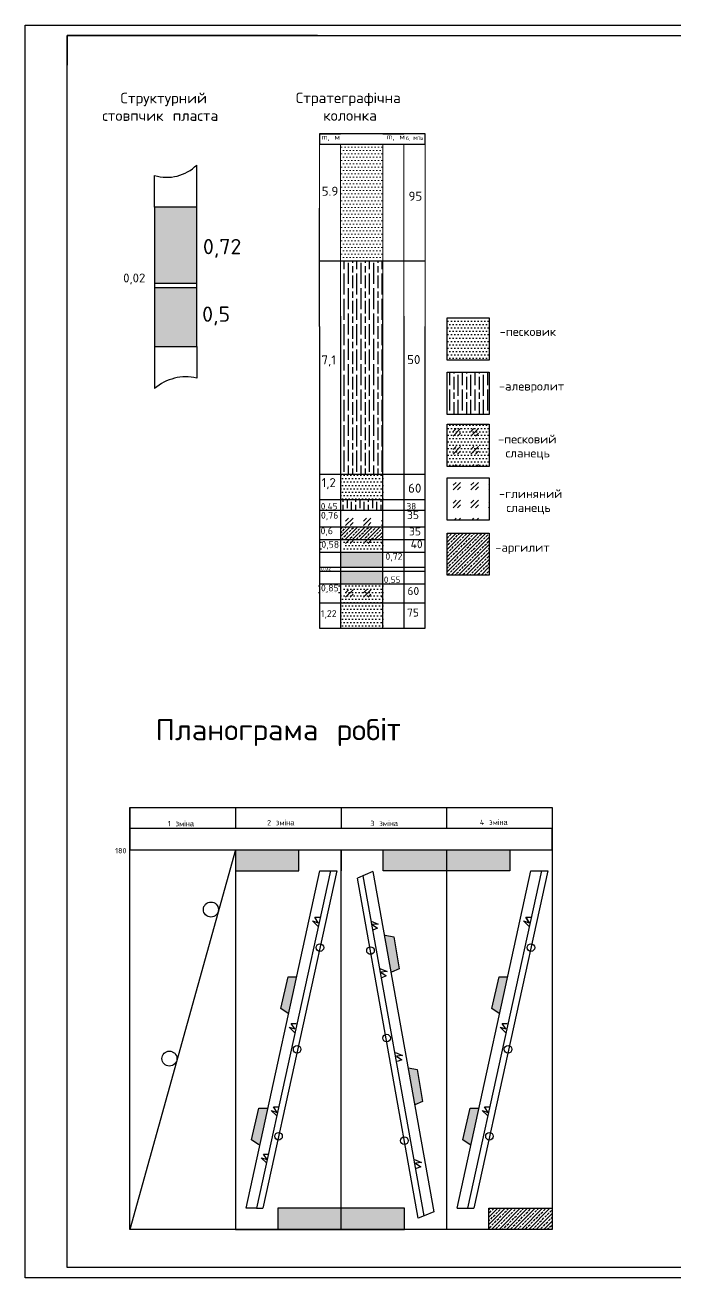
# Model space of a CAD drawing. Header units: millimetres. Extents: x 71 to 912, y 29 to 623.
# Drawn here: x 71 to 379, y 29 to 623 of the extents above; entities that cross this region are included whole.
import ezdxf

# ---------------------------------------------------------------- set-up
doc = ezdxf.new("R2010")
doc.units = ezdxf.units.MM
doc.layers.get('0').update_dxf_attribs({"lineweight": 9})
for name, color, linetype, lineweight in [('KORPUS', 6, 'Continuous', 9), ('osnovni', 90, 'Continuous', 30), ('Заповнення породою простору', 210, 'Continuous', 30), ('Рамка', 7, 'Continuous', 9), ('Структурний стовпчик', 10, 'Continuous', 30)]:
    doc.layers.add(name, color=color, linetype=linetype, lineweight=lineweight)
doc.styles.get("Standard").update_dxf_attribs({"font": 'txt.shx'})
pattern_1 = [(0, (27.3681, -80.9858), (0.79375, 1.5875), [0, -1.5875])]
pattern_2 = [(45, (27.368, -80.986), (8.48528, -9e-16), [5, -7]), (45, (29.4894, -80.986), (8.48528, -9e-16), [2, -10]), (45, (27.368, -78.8645), (8.48528, -9e-16), [2, -10])]
pattern_3 = [(45, (-226.4149, 0.664), (-1.767767, 1.767767), []), (45, (-224.6499, 0.664), (-1.767767, 1.767767), [1.2, -0.5])]

msp = doc.modelspace()

# ---------------------------------------------------------------- hatches: boundary and pattern name
at = {"layer": 'KORPUS'}
h = msp.add_hatch(dxfattribs=at)
h.set_pattern_fill('DOTS', color=0)
h.paths.add_polyline_path([(240.148, 566.486), (220.148, 566.486), (220.148, 566.232), (220.148, 511.242), (240.148, 511.242)])
at = {"layer": 'osnovni'}
h = msp.add_hatch(dxfattribs=at)
h.set_pattern_fill('JIS_STN_2.5', color=0)
h.set_pattern_definition(pattern_3)
h.paths.add_polyline_path([(220.358, 62.059), (190.416, 62.059), (190.416, 52.06), (220.358, 52.06)])
h.paths.add_polyline_path([(250.416, 62.059), (220.358, 62.059), (220.358, 52.06), (250.358, 52.06)])
h.paths.add_polyline_path([(200.358, 232.06), (170.358, 232.06), (170.358, 222.06), (200.358, 222.06)])
h.paths.add_polyline_path([(270.358, 232.06), (240.358, 232.06), (240.358, 222.06), (270.358, 222.06)])
h.paths.add_polyline_path([(300.358, 232.06), (270.358, 232.06), (270.358, 222.06), (300.358, 222.06)])
h = msp.add_hatch(color=0, dxfattribs=at)
h.dxf.hatch_style = 1
h.paths.add_polyline_path([(185.722, 109.435), (181.476, 109.435), (178.011, 94.44), (181.878, 91.865)])
h.paths.add_polyline_path([(191.878, 156.764), (195.541, 154.325), (199.355, 171.759), (195.343, 171.759)])
h.paths.add_polyline_path([(256.455, 127.819), (252.137, 128.671), (255.285, 111.104), (258.992, 112.639)])
h.paths.add_polyline_path([(245.418, 190.706), (240.859, 191.605), (244.032, 173.901), (247.955, 175.526)])
h.paths.add_polyline_path([(291.832, 156.764), (295.495, 154.325), (299.308, 171.759), (295.296, 171.759)])
h.paths.add_polyline_path([(278.119, 94.44), (281.851, 91.955), (285.675, 109.435), (281.584, 109.435)])
h = msp.add_hatch(dxfattribs=at)
h.set_pattern_fill('JIS_STN_2.5', color=0)
h.set_pattern_definition(pattern_3)
h.paths.add_polyline_path([(290.358, 62.06), (290.358, 52.06), (320.358, 52.06), (320.358, 62.06)])
at = {"layer": 'Заповнення породою простору'}
h = msp.add_hatch(color=0, dxfattribs=at)
h.dxf.hatch_style = 1
h.paths.add_polyline_path([(152.011, 536.649), (132.011, 536.649), (132.011, 500.649), (152.011, 500.649)])
h.paths.add_polyline_path([(152.011, 498.649), (132.011, 498.649), (132.011, 470.649), (152.011, 470.649)])
h = msp.add_hatch(dxfattribs=at)
h.set_pattern_fill('GOST_WOOD', color=0)
h.set_pattern_definition([(90, (229.883, 500.2584), (6, -4e-16), [10, -2]), (90, (231.883, 498.2584), (6, -4e-16), [6, -1.5, 3, -1.5]), (90, (233.883, 495.2584), (6, -4e-16), [10, -2])])
h.paths.add_polyline_path([(240.148, 511.242), (220.148, 511.242), (220.148, 485.074), (220.148, 410.074), (240.148, 410.074), (240.148, 485.074)])
h.paths.add_polyline_path([(240.148, 410.074), (220.148, 410.074)], flags=17)
h.paths.add_polyline_path([(290.6, 458.38), (270.6, 458.38), (270.6, 438.38), (290.6, 438.38)])
h = msp.add_hatch(dxfattribs=at)
h.set_pattern_fill('DOTS', color=0)
h.set_pattern_definition(pattern_1)
h.paths.add_polyline_path([(290.6, 484.158), (270.6, 484.158), (270.6, 464.158), (290.6, 464.158)])
h = msp.add_hatch(dxfattribs=at)
h.set_pattern_fill('DOTS', color=0)
h.set_pattern_definition(pattern_1)
h.paths.add_polyline_path([(240.148, 349.074), (220.148, 349.074), (220.148, 337.074), (240.148, 337.074)])
h.paths.add_polyline_path([(240.148, 420.074), (220.148, 420.074)])
h.paths.add_polyline_path([(240.148, 410.074), (220.148, 410.074), (220.148, 398.074), (240.148, 398.074)])
h.paths.add_polyline_path([(240.148, 379.074), (220.148, 379.074), (220.148, 373.074), (240.148, 373.074)])
h.paths.add_polyline_path([(240.148, 358.074), (220.148, 358.074), (220.148, 349.074), (240.148, 349.074)])
h.paths.add_polyline_path([(210.068, 453.998), (221.821, 453.998)])
h.paths.add_polyline_path([(210.085, 373.691), (221.642, 373.691), (221.642, 379.335), (210.085, 379.335)])
h.paths.add_polyline_path([(209.895, 353.038), (221.452, 353.038), (221.452, 358.682), (209.895, 358.682)])
h = msp.add_hatch(dxfattribs=at)
h.set_pattern_fill('GOST_GLASS', color=0)
h.set_pattern_definition(pattern_2)
h.paths.add_polyline_path([(240.148, 393.074), (220.148, 393.074), (220.148, 385.074), (240.148, 385.074)])
h.paths.add_polyline_path([(240.148, 379.074), (220.148, 379.074), (220.148, 373.074), (240.148, 373.074)])
h.paths.add_polyline_path([(290.6, 408.319), (270.6, 408.319), (270.6, 388.319), (290.6, 388.319)])
h.paths.add_polyline_path([(290.6, 433.723), (270.6, 433.723), (270.6, 413.723), (290.6, 413.723)])
h.paths.add_polyline_path([(209.895, 387.522), (221.452, 387.522), (221.452, 393.166), (209.895, 393.166)], flags=9)
h.paths.add_polyline_path([(210.085, 373.691), (221.642, 373.691), (221.642, 379.335), (210.085, 379.335)], flags=9)
h = msp.add_hatch(dxfattribs=at)
h.set_pattern_fill('DOTS', color=0)
h.set_pattern_definition(pattern_1)
h.paths.add_polyline_path([(290.6, 433.723), (270.6, 433.723), (270.6, 413.723), (290.6, 413.723)])
h = msp.add_hatch(dxfattribs=at)
h.set_pattern_fill('GOST_WOOD', color=0)
h.set_pattern_definition([(90, (27.368, -80.986), (6, -4e-16), [10, -2]), (90, (29.368, -82.986), (6, -4e-16), [6, -1.5, 3, -1.5]), (90, (31.368, -85.986), (6, -4e-16), [10, -2])])
h.paths.add_polyline_path([(240.148, 398.074), (220.148, 398.074), (220.148, 393.074), (240.148, 393.074)])
h = msp.add_hatch(dxfattribs=at)
h.set_pattern_fill('JIS_STN_2.5', color=0)
h.set_pattern_definition([(45, (27.368, -80.9858), (-1.767767, 1.767767), []), (45, (29.133, -80.9858), (-1.767767, 1.767767), [1.2, -0.5])])
h.paths.add_polyline_path([(240.148, 385.074), (220.148, 385.074), (220.148, 379.074), (240.148, 379.074)])
h.paths.add_polyline_path([(290.6, 382.167), (270.6, 382.167), (270.6, 362.167), (290.6, 362.167)])
h = msp.add_hatch(color=0, dxfattribs=at)
h.dxf.hatch_style = 1
h.paths.add_polyline_path([(240.148, 373.074), (220.148, 373.074), (220.148, 366.074), (240.148, 366.074)])
h.paths.add_polyline_path([(240.148, 364.074), (220.148, 364.074), (220.148, 358.074), (240.148, 358.074)])
h = msp.add_hatch(dxfattribs=at)
h.set_pattern_fill('GOST_GLASS', color=0)
h.set_pattern_definition(pattern_2)
h.paths.add_polyline_path([(240.148, 358.074), (220.148, 358.074), (220.148, 349.074), (240.148, 349.074)])
h.paths.add_polyline_path([(209.895, 353.038), (221.452, 353.038), (221.452, 358.682), (209.895, 358.682)], flags=9)

# ---------------------------------------------------------------- linework, layer by layer
at = {"color": 0, "lineweight": 30}
for p, q in [((70.667, 29.015), (70.667, 623.015)), ((70.667, 623.015), (911.667, 623.015)), ((90.667, 34.015), (90.667, 618.015)), ((90.667, 618.015), (90.667, 618.015)), ((90.667, 618.015), (906.667, 618.015)), ((90.667, 618.015), (906.667, 618.015)), ((90.667, 34.015), (90.667, 618.015)), ((209.26, 618.015), (90.667, 618.015)), ((90.667, 618.015), (90.667, 604.015)), ((906.667, 34.015), (90.667, 34.015)), ((906.667, 34.015), (90.667, 34.015)), ((911.667, 29.015), (70.667, 29.015))]:
    msp.add_line(p, q, dxfattribs=at)
at = {"color": 0}
for p in [(70.667, 29.015), (90.667, 29.015)]:
    msp.add_line(p, (90.667, 29.015), dxfattribs=at)
at = {"layer": 'KORPUS', "color": 0}
for p, q in [((210.148, 566.486), (210.148, 536.226)), ((220.148, 566.232), (220.148, 566.486)), ((220.148, 485.074), (220.148, 566.232)), ((240.148, 485.074), (240.148, 566.486)), ((250.148, 485.074), (250.148, 566.486)), ((260.148, 566.486), (260.148, 480.074))]:
    msp.add_line(p, q, dxfattribs=at)
at = {"layer": 'osnovni', "color": 0}
for p, q in [((210.148, 480.074), (210.148, 536.226)), ((120.358, 252.06), (320.358, 252.06)), ((120.358, 252.06), (170.358, 252.06)), ((120.358, 52.06), (120.358, 252.06)), ((120.358, 252.06), (170.358, 252.06)), ((120.358, 252.06), (120.358, 232.06)), ((170.358, 252.06), (170.358, 242.06)), ((220.358, 252.06), (270.358, 252.06)), ((220.358, 252.06), (220.358, 252.06)), ((220.358, 252.06), (220.358, 242.06)), ((270.358, 252.06), (270.358, 252.06)), ((270.358, 252.06), (270.358, 242.06)), ((320.358, 252.06), (320.358, 52.06)), ((320.358, 242.06), (120.358, 242.06)), ((320.358, 232.06), (320.358, 242.06)), ((120.358, 232.06), (320.358, 232.06)), ((120.358, 232.06), (170.358, 232.06)), ((170.358, 232.06), (120.358, 52.06)), ((170.358, 232.06), (170.358, 52.06)), ((170.358, 232.06), (170.358, 232.06)), ((170.358, 232.06), (170.358, 222.06)), ((200.358, 222.06), (200.358, 232.06)), ((220.358, 52.06), (220.358, 232.06)), ((220.358, 232.06), (270.358, 232.06)), ((220.358, 232.06), (220.358, 222.06)), ((240.358, 222.06), (240.358, 232.06)), ((270.358, 232.06), (270.358, 52.06)), ((270.358, 232.06), (300.358, 232.06)), ((300.358, 232.06), (300.358, 222.06)), ((170.358, 222.06), (200.358, 222.06)), ((175.358, 62.06), (210.358, 222.06)), ((175.358, 62.06), (210.358, 222.06)), ((175.358, 62.06), (210.358, 222.06)), ((215.358, 222.06), (180.358, 62.06)), ((218.358, 222.06), (183.358, 62.06)), ((210.358, 222.06), (218.358, 222.06)), ((220.358, 222.06), (220.358, 222.06)), ((235.478, 221.637), (228.087, 218.575)), ((235.478, 221.637), (264.368, 60.421)), ((235.478, 221.637), (264.368, 60.421)), ((235.478, 221.637), (264.368, 60.421)), ((300.358, 222.06), (240.358, 222.06)), ((275.311, 62.06), (310.311, 222.06)), ((275.311, 62.06), (310.311, 222.06)), ((275.311, 62.06), (310.311, 222.06)), ((315.311, 222.06), (280.311, 62.06)), ((318.311, 222.06), (283.311, 62.06)), ((310.311, 222.06), (318.311, 222.06)), ((256.976, 57.36), (228.087, 218.575)), ((259.748, 58.508), (230.858, 219.723)), ((209.389, 195.725), (206.813, 198.299)), ((206.813, 198.299), (209.604, 197.441)), ((209.604, 197.441), (207.886, 200.015)), ((207.886, 200.015), (210.248, 200.015)), ((234.591, 198.198), (237.957, 196.806)), ((237.957, 196.806), (235.049, 196.531)), ((235.049, 196.531), (237.621, 194.81)), ((309.343, 195.725), (306.766, 198.299)), ((306.766, 198.299), (309.558, 197.441)), ((309.558, 197.441), (307.84, 200.015)), ((307.84, 200.015), (307.84, 200.015)), ((307.84, 200.015), (307.84, 200.015)), ((307.84, 200.015), (309.558, 197.441)), ((307.84, 200.015), (310.489, 200.015)), ((237.621, 194.81), (235.439, 193.906)), ((241.334, 191.511), (245.418, 190.706)), ((245.418, 190.706), (247.955, 175.526)), ((238.788, 175.667), (242.153, 174.275)), ((242.153, 174.275), (239.246, 173.999)), ((239.246, 173.999), (241.818, 172.279)), ((241.818, 172.279), (239.636, 171.375)), ((247.955, 175.526), (244.22, 173.979)), ((191.878, 156.764), (195.343, 171.759)), ((195.343, 171.759), (199.386, 171.759)), ((291.832, 156.764), (295.296, 171.759)), ((295.296, 171.759), (299.339, 171.759)), ((195.343, 154.457), (191.878, 156.764)), ((295.296, 154.457), (291.832, 156.764)), ((198.525, 147.082), (196.807, 149.656)), ((196.807, 149.656), (199.169, 149.656)), ((298.478, 147.082), (296.76, 149.656)), ((296.76, 149.656), (299.122, 149.656)), ((198.31, 145.367), (195.733, 147.94)), ((195.733, 147.94), (198.525, 147.082)), ((298.263, 145.367), (295.686, 147.94)), ((295.686, 147.94), (298.478, 147.082)), ((246.151, 135.887), (249.517, 134.496)), ((249.517, 134.496), (246.609, 134.22)), ((246.609, 134.22), (249.181, 132.5)), ((249.181, 132.5), (246.999, 131.596)), ((252.371, 128.625), (256.455, 127.819)), ((256.455, 127.819), (258.992, 112.639)), ((178.011, 94.44), (181.476, 109.435)), ((181.476, 109.435), (185.518, 109.435)), ((189.891, 105.797), (187.314, 108.371)), ((187.314, 108.371), (190.106, 107.513)), ((190.106, 107.513), (188.388, 110.087)), ((188.388, 110.087), (190.75, 110.087)), ((258.992, 112.639), (255.257, 111.092)), ((278.119, 94.44), (281.584, 109.435)), ((281.584, 109.435), (285.626, 109.435)), ((289.844, 105.797), (287.267, 108.371)), ((287.267, 108.371), (290.059, 107.513)), ((290.059, 107.513), (288.341, 110.087)), ((288.341, 110.087), (290.703, 110.087)), ((181.476, 92.133), (178.011, 94.44)), ((281.584, 92.133), (278.119, 94.44)), ((185.146, 83.375), (182.569, 85.949)), ((182.569, 85.949), (185.361, 85.091)), ((185.361, 85.091), (183.643, 87.664)), ((183.643, 87.664), (186.005, 87.664)), ((255.185, 85.122), (258.551, 83.73)), ((258.551, 83.73), (255.644, 83.455)), ((255.644, 83.455), (258.216, 81.734)), ((258.216, 81.734), (256.033, 80.83)), ((180.358, 62.06), (175.358, 62.06)), ((180.358, 62.06), (183.358, 62.06)), ((250.416, 62.059), (190.416, 62.059)), ((190.416, 62.059), (190.416, 52.059)), ((250.358, 52.06), (250.416, 62.059)), ((264.368, 60.421), (259.748, 58.508)), ((275.311, 62.06), (283.311, 62.06)), ((290.358, 52.06), (290.358, 62.06)), ((290.358, 62.06), (320.358, 62.06)), ((259.748, 58.508), (256.976, 57.36)), ((320.358, 52.06), (120.358, 52.06)), ((170.358, 52.06), (220.358, 52.06)), ((170.358, 52.06), (220.358, 52.06)), ((170.358, 52.06), (180.358, 52.06)), ((180.358, 52.06), (170.358, 52.06)), ((170.358, 52.06), (180.358, 52.06)), ((220.358, 52.06), (250.358, 52.06)), ((320.358, 52.06), (290.358, 52.06))]:
    msp.add_line(p, q, dxfattribs=at)
for centre, radius in [((158.724, 203.673), 3.57), ((210.371, 185.615), 1.803), ((234.319, 184.242), 1.803), ((310.324, 185.615), 1.803), ((241.945, 142.76), 1.803), ((199.566, 137.407), 1.803), ((299.52, 137.407), 1.803), ((139.05, 132.997), 3.57), ((190.738, 96.164), 1.803), ((250.41, 94.088), 1.803), ((290.691, 96.164), 1.803)]:
    msp.add_circle(centre, radius, dxfattribs=at)
at = {"layer": 'Заповнення породою простору', "color": 0}
for p, q in [((210.148, 571.486), (210.148, 566.486)), ((260.148, 571.486), (210.148, 571.486)), ((210.148, 571.486), (220.148, 571.486)), ((240.148, 571.486), (250.148, 571.486)), ((260.148, 566.486), (260.148, 571.486)), ((210.148, 566.486), (260.148, 566.486)), ((152.011, 536.649), (152.011, 556.649)), ((132.011, 536.649), (132.011, 551.649)), ((132.011, 536.649), (132.011, 500.649)), ((152.011, 536.649), (132.011, 536.649)), ((152.011, 500.649), (152.011, 536.649)), ((210.148, 511.242), (260.148, 511.242)), ((132.011, 500.649), (152.011, 500.649)), ((132.011, 500.649), (132.011, 498.649)), ((152.011, 498.649), (152.011, 500.649)), ((132.011, 498.649), (152.011, 498.649)), ((132.011, 498.649), (132.011, 470.649)), ((152.011, 470.649), (152.011, 498.649)), ((220.148, 485.074), (220.148, 337.074)), ((240.148, 337.074), (240.148, 485.074)), ((250.148, 485.074), (250.148, 337.074)), ((270.6, 484.158), (290.6, 484.158)), ((270.6, 464.158), (270.6, 484.158)), ((290.6, 484.158), (290.6, 464.158)), ((210.148, 480.074), (210.148, 420.074)), ((260.148, 420.074), (260.148, 480.074)), ((132.011, 470.649), (152.011, 470.649)), ((132.011, 470.649), (132.011, 450.649)), ((152.011, 470.649), (152.011, 455.649)), ((290.6, 464.158), (270.6, 464.158)), ((270.6, 458.38), (290.6, 458.38)), ((270.6, 438.38), (270.6, 458.38)), ((290.6, 458.38), (290.6, 438.38)), ((290.6, 438.38), (270.6, 438.38)), ((270.6, 433.723), (290.6, 433.723)), ((270.6, 413.723), (270.6, 433.723)), ((290.6, 433.723), (290.6, 413.723)), ((210.148, 420.074), (210.148, 410.074)), ((260.148, 410.074), (260.148, 420.074)), ((210.148, 410.074), (260.148, 410.074)), ((210.148, 410.074), (210.148, 398.074)), ((260.148, 398.074), (260.148, 410.074)), ((290.6, 413.723), (270.6, 413.723)), ((270.6, 408.319), (290.6, 408.319)), ((270.6, 388.319), (270.6, 408.319)), ((290.6, 408.319), (290.6, 388.319)), ((210.148, 398.074), (260.148, 398.074)), ((210.148, 398.074), (210.148, 393.074)), ((260.148, 393.074), (260.148, 398.074)), ((210.148, 393.074), (260.148, 393.074)), ((210.148, 393.074), (210.148, 385.074)), ((260.148, 385.074), (260.148, 393.074)), ((290.6, 388.319), (270.6, 388.319)), ((210.148, 385.074), (260.148, 385.074)), ((210.148, 385.074), (210.148, 379.074)), ((260.148, 379.074), (260.148, 385.074)), ((270.6, 382.167), (290.6, 382.167)), ((270.6, 362.167), (270.6, 382.167)), ((290.6, 382.167), (290.6, 362.167)), ((210.148, 379.074), (260.148, 379.074)), ((210.148, 379.074), (210.148, 373.074)), ((260.148, 373.074), (260.148, 379.074)), ((210.148, 373.074), (260.148, 373.074)), ((210.148, 373.074), (210.148, 366.074)), ((260.148, 366.074), (260.148, 373.074)), ((210.148, 366.074), (260.148, 366.074)), ((210.148, 366.074), (210.148, 364.074)), ((210.148, 364.074), (260.148, 364.074)), ((210.148, 364.074), (210.148, 358.074)), ((260.148, 364.074), (260.148, 366.074)), ((260.148, 358.074), (260.148, 364.074)), ((210.148, 358.074), (260.148, 358.074)), ((210.148, 358.074), (210.148, 349.074)), ((260.148, 349.074), (260.148, 358.074)), ((290.6, 362.167), (270.6, 362.167)), ((210.148, 349.074), (260.148, 349.074)), ((210.148, 349.074), (210.148, 337.074)), ((260.148, 337.074), (260.148, 349.074)), ((210.148, 337.074), (260.148, 337.074)), ((220.148, 337.074), (240.148, 337.074))]:
    msp.add_line(p, q, dxfattribs=at)
for centre, radius, start, end in [((137.743, 571.219), 20.392, 253.672581, 314.399906), ((146.888, 433.64), 22.598, 76.897617, 131.17487)]:
    msp.add_arc(centre, radius, start, end, dxfattribs=at)
at = {"layer": 'Рамка', "color": 0, "lineweight": 30}
for p, q in [((90.667, 618.015), (906.667, 618.015)), ((90.667, 34.015), (90.667, 618.015)), ((906.667, 34.015), (90.667, 34.015))]:
    msp.add_line(p, q, dxfattribs=at)

# ---------------------------------------------------------------- texts
at = {"layer": 'osnovni', "color": 0, "char_height": 2.5, "attachment_point": 1}
for s, width, insert in [('    1 зм{\\fArial|b0|i0|c204|p34;іна}', 32.06512, (129.092, 245.664)), ('   2 зм{\\fArial|b0|i0|c204|p34;іна}', 30.30464, (178.412, 246.099)), ('    3 зм{\\fArial|b0|i0|c204|p34;іна}', 31.85431, (225.074, 245.756)), ('   4 зм{\\fArial|b0|i0|c204|p34;іна}', 27.89232, (279.234, 246.279)), ('180', 7.01199, (113.346, 232.834))]:
    msp.add_mtext_dynamic_manual_height_columns(s, width=width, gutter_width=12.5, heights=[0], dxfattribs=dict(at, insert=insert))
at = {"layer": 'Заповнення породою простору', "color": 0}
for s, height, p in [('m, м', 2.5973, (211.176, 568.629)), ('m, м', 2.5973, (241.972, 568.815)), ('б, МПа', 1.6697, (251.248, 568.444)), ('5.9', 4.2737, (211.223, 542.115)), ('95', 4.2737, (252.353, 539.744)), ('0,72', 7.2522, (154.933, 514.354)), ('0,02', 4.1986, (117.145, 501.012)), ('0,5', 7.2522, (154.551, 482.333)), (' -песковик', 4.1278, (291.942, 475.612)), (' 7,1', 4.2737, (207.402, 462.127)), ('50', 4.2737, (251.677, 462.298)), (' -алевролит', 4.12775, (291.566, 449.753)), (' -песковий ', 4.12775, (291.191, 424.644)), ('  сланець', 4.1278, (291.191, 418.013)), ('1,2', 4.2737, (211.13, 403.945)), ('60', 4.2737, (252.148, 401.317)), (' -глиняний ', 4.12775, (291.566, 398.785)), ('0,45', 3.0401, (210.764, 393.345)), ('0,76', 3.2252, (210.836, 389.001)), ('38', 3.0401, (251.368, 393.34)), ('35', 3.7944, (251.626, 388.811)), ('  сланець', 4.1278, (291.566, 392.154)), ('0,6', 3.2252, (210.646, 381.611)), ('35', 3.7944, (252.574, 381.043)), ('0,58', 3.2252, (211.026, 375.169)), ('40', 3.7944, (253.333, 374.979)), ('-аргилит', 4.1278, (293.443, 373.301)), ('0,72', 3.2252, (241.381, 369.484)), ('0,02', 1.8355, (210.793, 364.433)), ('0,85', 3.2252, (210.836, 354.516)), ('0,55', 3.0401, (240.633, 358.521)), ('60', 3.7944, (251.816, 352.811)), ('1,22', 3.2252, (210.836, 342.389)), ('75', 3.7944, (251.626, 342.579))]:
    msp.add_text(s, height=height, dxfattribs=at).set_placement(p)
at = {"layer": 'Заповнення породою простору', "color": 0, "lineweight": 30, "insert": (115.241, 322.264), "char_height": 3.5, "attachment_point": 1}
msp.add_mtext_dynamic_manual_height_columns('\\P\\P{\\H2.8571x;\\P  Планограма роб\\fArial|b0|i0|c204|p34;іт}', width=211.59629, gutter_width=12.5, heights=[0], dxfattribs=at)
at = {"layer": 'Структурний стовпчик', "color": 0, "char_height": 5, "attachment_point": 1}
for s, width, insert in [('\\P  Структурний стовпчик пласта', 89.51095, (107.235, 599.255)), (' Стратеграфiчна\\P    колонка', 79.44917, (194.647, 590.999))]:
    msp.add_mtext_dynamic_manual_height_columns(s, width=width, gutter_width=12.5, heights=[0], dxfattribs=dict(at, insert=insert))

doc.saveas('drawing.dxf')
